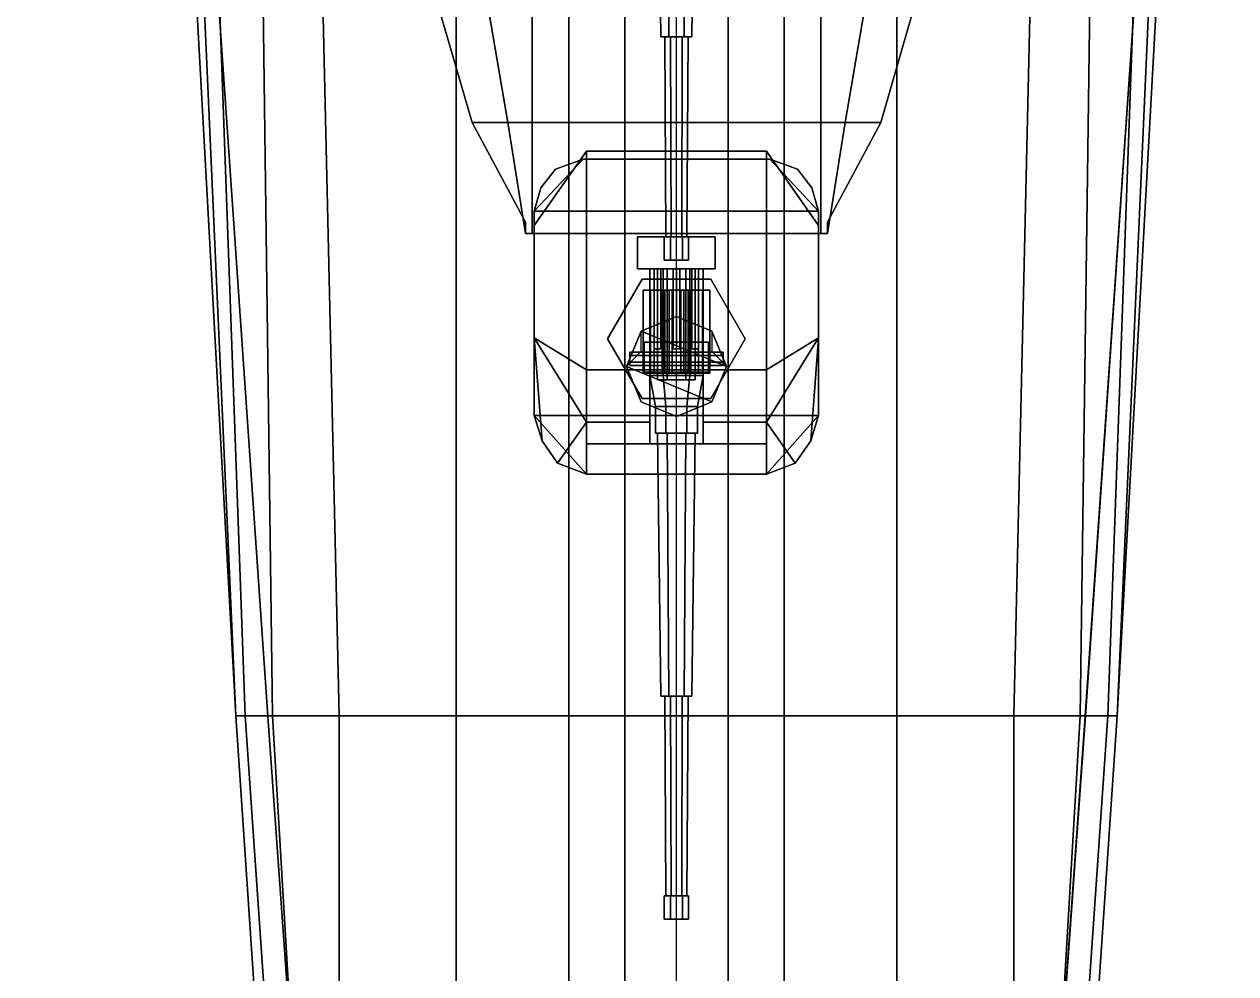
# Model space of a CAD drawing. Header units: millimetres. Extents: x -41 to 37, y -61 to 81.
# Drawn here: x -5.87 to 5.04, y -43.8 to -35.25 of the extents above; entities that cross this region are included whole.
import ezdxf

# ---------------------------------------------------------------- set-up
doc = ezdxf.new("R2010")
doc.units = ezdxf.units.MM
for name, color, linetype in [('barrel', 1, 'Continuous'), ('drawing', 9, 'Continuous'), ('h1_2', 7, 'Continuous'), ('h2_2', 4, 'Continuous'), ('sleeve', 5, 'Continuous'), ('turret', 2, 'Continuous')]:
    doc.layers.add(name, color=color, linetype=linetype)
picture_1 = doc.add_image_def('image1.gif', size_in_pixel=(2365, 2885))

msp = doc.modelspace()

# ---------------------------------------------------------------- linework, layer by layer
at = {"layer": 'barrel'}
for points in [[(-0.07, -35.36, 6.359), (-0.14, -35.36, 6.48), (-0.17, -32.99, 6.48), (-0.085, -32.99, 6.333)], [(-0.14, -35.36, 6.48), (-0.07, -35.36, 6.601), (-0.085, -32.99, 6.627), (-0.17, -32.99, 6.48)], [(0.07, -35.36, 6.359), (-0.07, -35.36, 6.359), (-0.085, -32.99, 6.333), (0.085, -32.99, 6.333)], [(-0.07, -35.36, 6.601), (0.07, -35.36, 6.601), (0.085, -32.99, 6.627), (-0.085, -32.99, 6.627)], [(0.14, -35.36, 6.48), (0.07, -35.36, 6.359), (0.085, -32.99, 6.333), (0.17, -32.99, 6.48)], [(0.07, -35.36, 6.601), (0.14, -35.36, 6.48), (0.17, -32.99, 6.48), (0.085, -32.99, 6.627)], [(-0.07, -35.36, 6.359), (0.07, -35.36, 6.359), (0.14, -35.36, 6.48), (-0.14, -35.36, 6.48)], [(-0.14, -35.36, 6.48), (0.14, -35.36, 6.48), (0.07, -35.36, 6.601), (-0.07, -35.36, 6.601)], [(-0.048, -37.16, 6.398), (-0.095, -37.16, 6.48), (-0.105, -35.36, 6.48), (-0.053, -35.36, 6.389)], [(-0.095, -37.16, 6.48), (-0.048, -37.16, 6.562), (-0.053, -35.36, 6.571), (-0.105, -35.36, 6.48)], [(0.047, -37.16, 6.398), (-0.048, -37.16, 6.398), (-0.053, -35.36, 6.389), (0.052, -35.36, 6.389)], [(-0.048, -37.16, 6.562), (0.047, -37.16, 6.562), (0.052, -35.36, 6.571), (-0.053, -35.36, 6.571)], [(0.095, -37.16, 6.48), (0.047, -37.16, 6.398), (0.052, -35.36, 6.389), (0.105, -35.36, 6.48)], [(0.047, -37.16, 6.562), (0.095, -37.16, 6.48), (0.105, -35.36, 6.48), (0.052, -35.36, 6.571)], [(-0.35, -37.16, 4.7), (-0.35, -37.45, 4.7), (0.35, -37.45, 4.7), (0.35, -37.16, 4.7)], [(0.35, -37.16, 4.7), (0.35, -37.16, 3.87), (-0.35, -37.16, 3.87), (-0.35, -37.16, 4.7)], [(0.35, -37.16, 3.87), (0.35, -37.45, 3.87), (-0.35, -37.45, 3.87), (-0.35, -37.16, 3.87)], [(-0.35, -37.16, 3.87), (-0.35, -37.45, 3.87), (-0.35, -37.45, 4.7), (-0.35, -37.16, 4.7)], [(-0.055, -37.37, 6.385), (-0.11, -37.37, 6.48), (-0.11, -37.16, 6.48), (-0.055, -37.16, 6.385)], [(-0.11, -37.37, 6.48), (-0.055, -37.37, 6.575), (-0.055, -37.16, 6.575), (-0.11, -37.16, 6.48)], [(-0.055, -37.37, 6.575), (-0.11, -37.37, 6.48), (-0.11, -37.16, 6.48), (-0.055, -37.16, 6.575)], [(-0.11, -37.37, 6.48), (-0.055, -37.37, 6.385), (-0.055, -37.16, 6.385), (-0.11, -37.16, 6.48)], [(-0.095, -37.16, 6.48), (0.095, -37.16, 6.48), (0.047, -37.16, 6.562), (-0.048, -37.16, 6.562)], [(-0.048, -37.16, 6.398), (0.047, -37.16, 6.398), (0.095, -37.16, 6.48), (-0.095, -37.16, 6.48)], [(0.055, -37.37, 6.385), (-0.055, -37.37, 6.385), (-0.055, -37.16, 6.385), (0.055, -37.16, 6.385)], [(-0.055, -37.37, 6.575), (0.055, -37.37, 6.575), (0.055, -37.16, 6.575), (-0.055, -37.16, 6.575)], [(0.055, -37.37, 6.575), (-0.055, -37.37, 6.575), (-0.055, -37.16, 6.575), (0.055, -37.16, 6.575)], [(-0.055, -37.37, 6.385), (0.055, -37.37, 6.385), (0.055, -37.16, 6.385), (-0.055, -37.16, 6.385)], [(0.11, -37.37, 6.48), (0.055, -37.37, 6.385), (0.055, -37.16, 6.385), (0.11, -37.16, 6.48)], [(0.055, -37.37, 6.575), (0.11, -37.37, 6.48), (0.11, -37.16, 6.48), (0.055, -37.16, 6.575)], [(0.11, -37.37, 6.48), (0.055, -37.37, 6.575), (0.055, -37.16, 6.575), (0.11, -37.16, 6.48)], [(0.055, -37.37, 6.385), (0.11, -37.37, 6.48), (0.11, -37.16, 6.48), (0.055, -37.16, 6.385)], [(0.35, -37.45, 4.7), (0.35, -37.45, 3.87), (0.35, -37.16, 3.87), (0.35, -37.16, 4.7)], [(-0.35, -37.45, 4.7), (-0.35, -37.45, 3.87), (0.35, -37.45, 3.87), (0.35, -37.45, 4.7)], [(-0.2, -38.17, 3.93), (-0.17, -38.17, 3.96), (-0.17, -37.45, 3.96), (-0.2, -37.45, 3.93)], [(-0.17, -38.17, 3.9), (-0.2, -38.17, 3.93), (-0.2, -37.45, 3.93), (-0.17, -37.45, 3.9)], [(-0.17, -38.45, 4.28), (-0.085, -38.45, 4.427), (-0.085, -37.45, 4.427), (-0.17, -37.45, 4.28)], [(-0.085, -38.45, 4.133), (-0.17, -38.45, 4.28), (-0.17, -37.45, 4.28), (-0.085, -37.45, 4.133)], [(-0.17, -38.17, 3.96), (-0.14, -38.17, 3.93), (-0.14, -37.45, 3.93), (-0.17, -37.45, 3.96)], [(-0.14, -38.17, 3.93), (-0.17, -38.17, 3.9), (-0.17, -37.45, 3.9), (-0.14, -37.45, 3.93)], [(-0.085, -38.45, 4.427), (0.085, -38.45, 4.427), (0.085, -37.45, 4.427), (-0.085, -37.45, 4.427)], [(0.085, -38.45, 4.133), (-0.085, -38.45, 4.133), (-0.085, -37.45, 4.133), (0.085, -37.45, 4.133)], [(-0.03, -38.17, 4.64), (0, -38.17, 4.67), (0, -37.45, 4.67), (-0.03, -37.45, 4.64)], [(0, -38.17, 4.61), (-0.03, -38.17, 4.64), (-0.03, -37.45, 4.64), (0, -37.45, 4.61)], [(0, -38.17, 4.67), (0.03, -38.17, 4.64), (0.03, -37.45, 4.64), (0, -37.45, 4.67)], [(0.03, -38.17, 4.64), (0, -38.17, 4.61), (0, -37.45, 4.61), (0.03, -37.45, 4.64)], [(0.085, -38.45, 4.427), (0.17, -38.45, 4.28), (0.17, -37.45, 4.28), (0.085, -37.45, 4.427)], [(0.17, -38.45, 4.28), (0.085, -38.45, 4.133), (0.085, -37.45, 4.133), (0.17, -37.45, 4.28)], [(0.17, -38.17, 3.9), (0.14, -38.17, 3.93), (0.14, -37.45, 3.93), (0.17, -37.45, 3.9)], [(0.14, -38.17, 3.93), (0.17, -38.17, 3.96), (0.17, -37.45, 3.96), (0.14, -37.45, 3.93)], [(0.2, -38.17, 3.93), (0.17, -38.17, 3.9), (0.17, -37.45, 3.9), (0.2, -37.45, 3.93)], [(0.17, -38.17, 3.96), (0.2, -38.17, 3.93), (0.2, -37.45, 3.93), (0.17, -37.45, 3.96)], [(-0.14, -41.3, 4.28), (-0.07, -41.3, 4.401), (-0.085, -38.93, 4.427), (-0.17, -38.93, 4.28)], [(-0.07, -41.3, 4.159), (-0.14, -41.3, 4.28), (-0.17, -38.93, 4.28), (-0.085, -38.93, 4.133)], [(-0.07, -41.3, 4.401), (0.07, -41.3, 4.401), (0.085, -38.93, 4.427), (-0.085, -38.93, 4.427)], [(0.07, -41.3, 4.159), (-0.07, -41.3, 4.159), (-0.085, -38.93, 4.133), (0.085, -38.93, 4.133)], [(0.07, -41.3, 4.401), (0.14, -41.3, 4.28), (0.17, -38.93, 4.28), (0.085, -38.93, 4.427)], [(0.14, -41.3, 4.28), (0.07, -41.3, 4.159), (0.085, -38.93, 4.133), (0.17, -38.93, 4.28)], [(-0.14, -41.3, 4.28), (0.14, -41.3, 4.28), (0.07, -41.3, 4.401), (-0.07, -41.3, 4.401)], [(-0.07, -41.3, 4.159), (0.07, -41.3, 4.159), (0.14, -41.3, 4.28), (-0.14, -41.3, 4.28)], [(-0.095, -43.1, 4.28), (-0.048, -43.1, 4.362), (-0.053, -41.3, 4.371), (-0.105, -41.3, 4.28)], [(-0.048, -43.1, 4.198), (-0.095, -43.1, 4.28), (-0.105, -41.3, 4.28), (-0.053, -41.3, 4.189)], [(-0.048, -43.1, 4.362), (0.047, -43.1, 4.362), (0.052, -41.3, 4.371), (-0.053, -41.3, 4.371)], [(0.047, -43.1, 4.198), (-0.048, -43.1, 4.198), (-0.053, -41.3, 4.189), (0.052, -41.3, 4.189)], [(0.047, -43.1, 4.362), (0.095, -43.1, 4.28), (0.105, -41.3, 4.28), (0.052, -41.3, 4.371)], [(0.095, -43.1, 4.28), (0.047, -43.1, 4.198), (0.052, -41.3, 4.189), (0.105, -41.3, 4.28)], [(-0.11, -43.31, 4.28), (-0.055, -43.31, 4.185), (-0.055, -43.1, 4.185), (-0.11, -43.1, 4.28)], [(-0.055, -43.31, 4.375), (-0.11, -43.31, 4.28), (-0.11, -43.1, 4.28), (-0.055, -43.1, 4.375)], [(-0.11, -43.31, 4.28), (-0.055, -43.31, 4.375), (-0.055, -43.1, 4.375), (-0.11, -43.1, 4.28)], [(-0.055, -43.31, 4.185), (-0.11, -43.31, 4.28), (-0.11, -43.1, 4.28), (-0.055, -43.1, 4.185)], [(-0.048, -43.1, 4.198), (0.047, -43.1, 4.198), (0.095, -43.1, 4.28), (-0.095, -43.1, 4.28)], [(-0.095, -43.1, 4.28), (0.095, -43.1, 4.28), (0.047, -43.1, 4.362), (-0.048, -43.1, 4.362)], [(-0.055, -43.31, 4.185), (0.055, -43.31, 4.185), (0.055, -43.1, 4.185), (-0.055, -43.1, 4.185)], [(0.055, -43.31, 4.375), (-0.055, -43.31, 4.375), (-0.055, -43.1, 4.375), (0.055, -43.1, 4.375)], [(-0.055, -43.31, 4.375), (0.055, -43.31, 4.375), (0.055, -43.1, 4.375), (-0.055, -43.1, 4.375)], [(0.055, -43.31, 4.185), (-0.055, -43.31, 4.185), (-0.055, -43.1, 4.185), (0.055, -43.1, 4.185)], [(0.055, -43.31, 4.185), (0.11, -43.31, 4.28), (0.11, -43.1, 4.28), (0.055, -43.1, 4.185)], [(0.11, -43.31, 4.28), (0.055, -43.31, 4.375), (0.055, -43.1, 4.375), (0.11, -43.1, 4.28)], [(0.055, -43.31, 4.375), (0.11, -43.31, 4.28), (0.11, -43.1, 4.28), (0.055, -43.1, 4.375)], [(0.11, -43.31, 4.28), (0.055, -43.31, 4.185), (0.055, -43.1, 4.185), (0.11, -43.1, 4.28)]]:
    msp.add_3dface(points, dxfattribs=at)
at = {"layer": 'h1_2'}
for points in [[(-4.17, -34.39, 2.84), (-4.17, -34.39, 3.94), (-3.68, -41.48, 3.94), (-3.68, -41.48, 2.84)], [(-3.68, -41.48, 2.84), (-3.68, -41.48, 3.94), (-4.17, -34.39, 3.94), (-4.17, -34.39, 2.84)], [(-4.169, -34.385, 2.913), (-3.684, -41.478, 2.822), (3.684, -41.478, 2.822), (4.169, -34.385, 2.913)], [(0.465, -34.385, -2.442), (0.465, -41.478, -1.707), (0, -41.478, -1.954), (0, -34.385, -2.841)], [(0.969, -34.385, -2.139), (0.969, -41.478, -1.46), (0.465, -41.478, -1.707), (0.465, -34.385, -2.442)], [(1.985, -34.385, -1.635), (1.985, -41.478, -1.014), (0.969, -41.478, -1.46), (0.969, -34.385, -2.139)], [(3.2, -34.385, -1.236), (3.039, -41.478, -0.701), (1.985, -41.478, -1.014), (1.985, -34.385, -1.635)], [(3.732, -34.385, -0.999), (3.637, -41.478, -0.568), (3.039, -41.478, -0.701), (3.2, -34.385, -1.236)], [(4.14, -34.385, -0.581), (3.884, -41.478, -0.245), (3.637, -41.478, -0.568), (3.732, -34.385, -0.999)], [(4.17, -34.39, 2.84), (4.17, -34.39, 3.94), (3.68, -41.48, 3.94), (3.68, -41.48, 2.84)], [(3.68, -41.48, 2.84), (3.68, -41.48, 3.94), (4.17, -34.39, 3.94), (4.17, -34.39, 2.84)], [(3.684, -41.478, 2.822), (3.969, -41.478, 0.534), (4.359, -34.385, 0.644), (4.169, -34.385, 2.913)], [(4.283, -34.385, -0.031), (3.969, -41.478, 0.097), (3.884, -41.478, -0.245), (4.14, -34.385, -0.581)], [(4.359, -34.385, 0.644), (3.969, -41.478, 0.534), (3.969, -41.478, 0.097), (4.283, -34.385, -0.031)], [(-1.69, -35.13, 5.67), (-1.52, -36.13, 5.95), (-1.84, -36.13, 6.13), (-2.13, -35.13, 5.99)], [(-2.13, -35.13, 5.99), (-1.84, -36.13, 6.13), (-1.52, -36.13, 5.95), (-1.69, -35.13, 5.67)], [(-1.69, -35.13, 5.67), (-1.52, -36.13, 5.95), (1.52, -36.13, 5.95), (1.69, -35.13, 5.67)], [(1.69, -35.13, 5.67), (1.52, -36.13, 5.95), (-1.52, -36.13, 5.95), (-1.69, -35.13, 5.67)], [(-1.3, -36.13, 5.95), (-1.3, -36.13, 5.79), (-1.3, -35.13, 5.22), (-1.3, -35.13, 5.67)], [(-1.3, -35.13, 5.67), (-1.3, -35.13, 5.22), (-1.3, -36.13, 5.79), (-1.3, -36.13, 5.95)], [(1.3, -36.13, 5.95), (1.3, -36.13, 5.79), (1.3, -35.13, 5.22), (1.3, -35.13, 5.67)], [(1.3, -35.13, 5.67), (1.3, -35.13, 5.22), (1.3, -36.13, 5.79), (1.3, -36.13, 5.95)], [(1.69, -35.13, 5.67), (1.52, -36.13, 5.95), (1.84, -36.13, 6.13), (2.13, -35.13, 5.99)], [(2.13, -35.13, 5.99), (1.84, -36.13, 6.13), (1.52, -36.13, 5.95), (1.69, -35.13, 5.67)], [(-1.84, -36.13, 6.13), (-1.36, -37.03, 6.17), (-1.36, -37.13, 6), (-1.52, -36.13, 5.95)], [(-1.52, -36.13, 5.95), (-1.36, -37.13, 6), (-1.36, -37.03, 6.17), (-1.84, -36.13, 6.13)], [(-1.52, -36.13, 5.95), (-1.36, -37.13, 6), (1.36, -37.13, 6), (1.52, -36.13, 5.95)], [(1.52, -36.13, 5.95), (1.36, -37.13, 6), (-1.36, -37.13, 6), (-1.52, -36.13, 5.95)], [(-1.3, -36.13, 5.95), (-1.3, -36.13, 5.78), (-1.3, -37.13, 5.94), (-1.3, -37.13, 6)], [(-1.3, -37.13, 6), (-1.3, -37.13, 5.94), (-1.3, -36.13, 5.78), (-1.3, -36.13, 5.95)], [(1.3, -37.13, 6), (1.3, -37.13, 5.94), (1.3, -36.13, 5.78), (1.3, -36.13, 5.95)], [(1.3, -36.13, 5.95), (1.3, -36.13, 5.78), (1.3, -37.13, 5.94), (1.3, -37.13, 6)], [(1.84, -36.13, 6.13), (1.36, -37.03, 6.17), (1.36, -37.13, 6), (1.52, -36.13, 5.95)], [(1.52, -36.13, 5.95), (1.36, -37.13, 6), (1.36, -37.03, 6.17), (1.84, -36.13, 6.13)], [(-3.684, -41.478, 2.822), (-3.21, -48.085, 2.791), (3.21, -48.085, 2.791), (3.684, -41.478, 2.822)], [(-3.21, -48.09, 2.79), (-3.21, -48.09, 3.94), (-3.68, -41.48, 3.94), (-3.68, -41.48, 2.84)], [(-3.68, -41.48, 2.84), (-3.68, -41.48, 3.94), (-3.21, -48.09, 3.94), (-3.21, -48.09, 2.79)], [(0.465, -41.478, -1.707), (0.465, -48.085, -0.989), (0, -48.085, -1.15), (0, -41.478, -1.954)], [(0.969, -41.478, -1.46), (0.969, -48.085, -0.837), (0.465, -48.085, -0.989), (0.465, -41.478, -1.707)], [(1.985, -41.478, -1.014), (1.985, -48.085, -0.571), (0.969, -48.085, -0.837), (0.969, -41.478, -1.46)], [(3.039, -41.478, -0.701), (3.039, -48.085, -0.457), (1.985, -48.085, -0.571), (1.985, -41.478, -1.014)], [(3.637, -41.478, -0.568), (3.248, -48.085, -0.457), (3.039, -48.085, -0.457), (3.039, -41.478, -0.701)], [(3.21, -48.085, 2.791), (3.523, -48.085, 0.635), (3.969, -41.478, 0.534), (3.684, -41.478, 2.822)], [(3.21, -48.09, 2.79), (3.21, -48.09, 3.94), (3.68, -41.48, 3.94), (3.68, -41.48, 2.84)], [(3.68, -41.48, 2.84), (3.68, -41.48, 3.94), (3.21, -48.09, 3.94), (3.21, -48.09, 2.79)], [(3.884, -41.478, -0.245), (3.428, -48.085, -0.305), (3.248, -48.085, -0.457), (3.637, -41.478, -0.568)], [(3.969, -41.478, 0.097), (3.523, -48.085, 0.008), (3.428, -48.085, -0.305), (3.884, -41.478, -0.245)], [(3.969, -41.478, 0.534), (3.523, -48.085, 0.635), (3.523, -48.085, 0.008), (3.969, -41.478, 0.097)]]:
    msp.add_3dface(points, dxfattribs=at)
at = {"layer": 'h2_2'}
for points in [[(-3.684, -41.478, 2.822), (-3.969, -41.478, 0.534), (-4.359, -34.385, 0.644), (-4.169, -34.385, 2.913)], [(-4.359, -34.385, 0.644), (-3.969, -41.478, 0.534), (-3.969, -41.478, 0.097), (-4.283, -34.385, -0.031)], [(-4.283, -34.385, -0.031), (-3.969, -41.478, 0.097), (-3.884, -41.478, -0.245), (-4.14, -34.385, -0.581)], [(-4.14, -34.385, -0.581), (-3.884, -41.478, -0.245), (-3.637, -41.478, -0.568), (-3.732, -34.385, -0.999)], [(-3.732, -34.385, -0.999), (-3.637, -41.478, -0.568), (-3.039, -41.478, -0.701), (-3.2, -34.385, -1.236)], [(-3.2, -34.385, -1.236), (-3.039, -41.478, -0.701), (-1.985, -41.478, -1.014), (-1.985, -34.385, -1.635)], [(-1.985, -34.385, -1.635), (-1.985, -41.478, -1.014), (-0.969, -41.478, -1.46), (-0.969, -34.385, -2.139)], [(-0.969, -34.385, -2.139), (-0.969, -41.478, -1.46), (-0.465, -41.478, -1.707), (-0.465, -34.385, -2.442)], [(-0.465, -34.385, -2.442), (-0.465, -41.478, -1.707), (0, -41.478, -1.954), (0, -34.385, -2.841)], [(-3.21, -48.085, 2.791), (-3.523, -48.085, 0.635), (-3.969, -41.478, 0.534), (-3.684, -41.478, 2.822)], [(-3.969, -41.478, 0.534), (-3.523, -48.085, 0.635), (-3.523, -48.085, 0.008), (-3.969, -41.478, 0.097)], [(-3.969, -41.478, 0.097), (-3.523, -48.085, 0.008), (-3.428, -48.085, -0.305), (-3.884, -41.478, -0.245)], [(-3.884, -41.478, -0.245), (-3.428, -48.085, -0.305), (-3.248, -48.085, -0.457), (-3.637, -41.478, -0.568)], [(-3.637, -41.478, -0.568), (-3.248, -48.085, -0.457), (-3.039, -48.085, -0.457), (-3.039, -41.478, -0.701)], [(-3.039, -41.478, -0.701), (-3.039, -48.085, -0.457), (-1.985, -48.085, -0.571), (-1.985, -41.478, -1.014)], [(-1.985, -41.478, -1.014), (-1.985, -48.085, -0.571), (-0.969, -48.085, -0.837), (-0.969, -41.478, -1.46)], [(-0.969, -41.478, -1.46), (-0.969, -48.085, -0.837), (-0.465, -48.085, -0.989), (-0.465, -41.478, -1.707)], [(-0.465, -41.478, -1.707), (-0.465, -48.085, -0.989), (0, -48.085, -1.15), (0, -41.478, -1.954)]]:
    msp.add_3dface(points, dxfattribs=at)
at = {"layer": 'sleeve'}
for points in [[(-0.24, -38.41, 4.28), (-0.12, -38.41, 4.488), (-0.12, -37.45, 4.488), (-0.24, -37.45, 4.28)], [(-0.12, -38.41, 4.072), (-0.24, -38.41, 4.28), (-0.24, -37.45, 4.28), (-0.12, -37.45, 4.072)], [(-0.12, -38.41, 4.488), (0.12, -38.41, 4.488), (0.12, -37.45, 4.488), (-0.12, -37.45, 4.488)], [(0.12, -38.41, 4.072), (-0.12, -38.41, 4.072), (-0.12, -37.45, 4.072), (0.12, -37.45, 4.072)], [(0.12, -38.41, 4.488), (0.24, -38.41, 4.28), (0.24, -37.45, 4.28), (0.12, -37.45, 4.488)], [(0.24, -38.41, 4.28), (0.12, -38.41, 4.072), (0.12, -37.45, 4.072), (0.24, -37.45, 4.28)], [(-0.235, -38.39, 3.817), (-0.3, -38.39, 3.93), (-0.3, -37.64, 3.93), (-0.235, -37.64, 3.817)], [(-0.3, -38.39, 3.93), (-0.235, -38.39, 4.043), (-0.235, -37.64, 4.043), (-0.3, -37.64, 3.93)], [(-0.235, -37.64, 4.043), (-0.105, -37.64, 4.043), (-0.04, -37.64, 3.93), (-0.3, -37.64, 3.93)], [(-0.3, -37.64, 3.93), (-0.04, -37.64, 3.93), (-0.105, -37.64, 3.817), (-0.235, -37.64, 3.817)], [(-0.105, -38.39, 3.817), (-0.235, -38.39, 3.817), (-0.235, -37.64, 3.817), (-0.105, -37.64, 3.817)], [(-0.235, -38.39, 4.043), (-0.105, -38.39, 4.043), (-0.105, -37.64, 4.043), (-0.235, -37.64, 4.043)], [(-0.065, -38.39, 4.527), (-0.13, -38.39, 4.64), (-0.13, -37.64, 4.64), (-0.065, -37.64, 4.527)], [(-0.13, -38.39, 4.64), (-0.065, -38.39, 4.753), (-0.065, -37.64, 4.753), (-0.13, -37.64, 4.64)], [(-0.065, -37.64, 4.753), (0.065, -37.64, 4.753), (0.13, -37.64, 4.64), (-0.13, -37.64, 4.64)], [(-0.13, -37.64, 4.64), (0.13, -37.64, 4.64), (0.065, -37.64, 4.527), (-0.065, -37.64, 4.527)], [(-0.04, -38.39, 3.93), (-0.105, -38.39, 3.817), (-0.105, -37.64, 3.817), (-0.04, -37.64, 3.93)], [(-0.105, -38.39, 4.043), (-0.04, -38.39, 3.93), (-0.04, -37.64, 3.93), (-0.105, -37.64, 4.043)], [(-0.065, -38.39, 4.753), (0.065, -38.39, 4.753), (0.065, -37.64, 4.753), (-0.065, -37.64, 4.753)], [(0.065, -38.39, 4.527), (-0.065, -38.39, 4.527), (-0.065, -37.64, 4.527), (0.065, -37.64, 4.527)], [(0.04, -37.64, 3.93), (0.3, -37.64, 3.93), (0.235, -37.64, 3.817), (0.105, -37.64, 3.817)], [(0.105, -37.64, 4.043), (0.235, -37.64, 4.043), (0.3, -37.64, 3.93), (0.04, -37.64, 3.93)], [(0.04, -38.39, 3.93), (0.105, -38.39, 4.043), (0.105, -37.64, 4.043), (0.04, -37.64, 3.93)], [(0.105, -38.39, 3.817), (0.04, -38.39, 3.93), (0.04, -37.64, 3.93), (0.105, -37.64, 3.817)], [(0.065, -38.39, 4.753), (0.13, -38.39, 4.64), (0.13, -37.64, 4.64), (0.065, -37.64, 4.753)], [(0.13, -38.39, 4.64), (0.065, -38.39, 4.527), (0.065, -37.64, 4.527), (0.13, -37.64, 4.64)], [(0.105, -38.39, 4.043), (0.235, -38.39, 4.043), (0.235, -37.64, 4.043), (0.105, -37.64, 4.043)], [(0.235, -38.39, 3.817), (0.105, -38.39, 3.817), (0.105, -37.64, 3.817), (0.235, -37.64, 3.817)], [(0.235, -38.39, 4.043), (0.3, -38.39, 3.93), (0.3, -37.64, 3.93), (0.235, -37.64, 4.043)], [(0.3, -38.39, 3.93), (0.235, -38.39, 3.817), (0.235, -37.64, 3.817), (0.3, -37.64, 3.93)], [(0.29, -38.11, 4.71), (0.29, -38.11, 4.57), (-0.29, -38.11, 4.57), (-0.29, -38.11, 4.71)], [(0.2, -38.11, 4.8), (0.29, -38.11, 4.71), (-0.29, -38.11, 4.71), (-0.2, -38.11, 4.8)], [(-0.2, -38.11, 4.49), (-0.29, -38.11, 4.57), (0.29, -38.11, 4.57), (0.2, -38.11, 4.49)], [(-0.29, -38.11, 4.57), (-0.29, -38.38, 4.57), (-0.29, -38.38, 4.71), (-0.29, -38.11, 4.71)], [(-0.29, -38.11, 4.71), (-0.29, -38.38, 4.71), (-0.2, -38.38, 4.8), (-0.2, -38.11, 4.8)], [(-0.2, -38.38, 4.49), (-0.29, -38.38, 4.57), (-0.29, -38.11, 4.57), (-0.2, -38.11, 4.49)], [(-0.2, -38.11, 4.8), (-0.2, -38.38, 4.8), (0.2, -38.38, 4.8), (0.2, -38.11, 4.8)], [(0.2, -38.11, 4.49), (0.2, -38.38, 4.49), (-0.2, -38.38, 4.49), (-0.2, -38.11, 4.49)], [(0.2, -38.38, 4.8), (0.29, -38.38, 4.71), (0.29, -38.11, 4.71), (0.2, -38.11, 4.8)], [(0.29, -38.11, 4.57), (0.29, -38.38, 4.57), (0.2, -38.38, 4.49), (0.2, -38.11, 4.49)], [(0.29, -38.38, 4.71), (0.29, -38.38, 4.57), (0.29, -38.11, 4.57), (0.29, -38.11, 4.71)], [(-0.42, -38.2, 4.28), (-0.42, -38.23, 4.332), (0.42, -38.23, 4.332), (0.42, -38.2, 4.28)], [(-0.42, -38.23, 4.228), (-0.42, -38.2, 4.28), (0.42, -38.2, 4.28), (0.42, -38.23, 4.228)], [(-0.42, -38.2, 4.28), (-0.42, -38.32, 4.28), (-0.42, -38.29, 4.332), (-0.42, -38.23, 4.332)], [(-0.42, -38.23, 4.228), (-0.42, -38.29, 4.228), (-0.42, -38.32, 4.28), (-0.42, -38.2, 4.28)], [(-0.42, -38.23, 4.332), (-0.42, -38.29, 4.332), (0.42, -38.29, 4.332), (0.42, -38.23, 4.332)], [(-0.42, -38.29, 4.228), (-0.42, -38.23, 4.228), (0.42, -38.23, 4.228), (0.42, -38.29, 4.228)], [(-0.42, -38.29, 4.332), (-0.42, -38.32, 4.28), (0.42, -38.32, 4.28), (0.42, -38.29, 4.332)], [(-0.42, -38.32, 4.28), (-0.42, -38.29, 4.228), (0.42, -38.29, 4.228), (0.42, -38.32, 4.28)], [(0.42, -38.23, 4.332), (0.42, -38.29, 4.332), (0.42, -38.32, 4.28), (0.42, -38.2, 4.28)], [(0.42, -38.2, 4.28), (0.42, -38.32, 4.28), (0.42, -38.29, 4.228), (0.42, -38.23, 4.228)], [(-0.235, -38.39, 3.817), (-0.105, -38.39, 3.817), (-0.04, -38.39, 3.93), (-0.3, -38.39, 3.93)], [(-0.3, -38.39, 3.93), (-0.04, -38.39, 3.93), (-0.105, -38.39, 4.043), (-0.235, -38.39, 4.043)], [(-0.29, -38.38, 4.71), (-0.29, -38.38, 4.57), (0.29, -38.38, 4.57), (0.29, -38.38, 4.71)], [(-0.2, -38.38, 4.8), (-0.29, -38.38, 4.71), (0.29, -38.38, 4.71), (0.2, -38.38, 4.8)], [(0.2, -38.38, 4.49), (0.29, -38.38, 4.57), (-0.29, -38.38, 4.57), (-0.2, -38.38, 4.49)], [(-0.065, -38.39, 4.527), (0.065, -38.39, 4.527), (0.13, -38.39, 4.64), (-0.13, -38.39, 4.64)], [(-0.13, -38.39, 4.64), (0.13, -38.39, 4.64), (0.065, -38.39, 4.753), (-0.065, -38.39, 4.753)], [(0.04, -38.39, 3.93), (0.3, -38.39, 3.93), (0.235, -38.39, 4.043), (0.105, -38.39, 4.043)], [(0.105, -38.39, 3.817), (0.235, -38.39, 3.817), (0.3, -38.39, 3.93), (0.04, -38.39, 3.93)], [(-0.19, -38.69, 4.28), (-0.095, -38.69, 4.445), (-0.12, -38.41, 4.488), (-0.24, -38.41, 4.28)], [(-0.095, -38.69, 4.115), (-0.19, -38.69, 4.28), (-0.24, -38.41, 4.28), (-0.12, -38.41, 4.072)], [(-0.095, -38.69, 4.445), (0.095, -38.69, 4.445), (0.12, -38.41, 4.488), (-0.12, -38.41, 4.488)], [(0.095, -38.69, 4.115), (-0.095, -38.69, 4.115), (-0.12, -38.41, 4.072), (0.12, -38.41, 4.072)], [(0.095, -38.69, 4.445), (0.19, -38.69, 4.28), (0.24, -38.41, 4.28), (0.12, -38.41, 4.488)], [(0.19, -38.69, 4.28), (0.095, -38.69, 4.115), (0.12, -38.41, 4.072), (0.24, -38.41, 4.28)], [(-0.19, -38.93, 4.28), (-0.095, -38.93, 4.445), (-0.095, -38.69, 4.445), (-0.19, -38.69, 4.28)], [(-0.095, -38.93, 4.115), (-0.19, -38.93, 4.28), (-0.19, -38.69, 4.28), (-0.095, -38.69, 4.115)], [(-0.095, -38.93, 4.445), (0.095, -38.93, 4.445), (0.095, -38.69, 4.445), (-0.095, -38.69, 4.445)], [(0.095, -38.93, 4.115), (-0.095, -38.93, 4.115), (-0.095, -38.69, 4.115), (0.095, -38.69, 4.115)], [(0.095, -38.93, 4.445), (0.19, -38.93, 4.28), (0.19, -38.69, 4.28), (0.095, -38.69, 4.445)], [(0.19, -38.93, 4.28), (0.095, -38.93, 4.115), (0.095, -38.69, 4.115), (0.19, -38.69, 4.28)], [(-0.19, -38.93, 4.28), (0.19, -38.93, 4.28), (0.095, -38.93, 4.445), (-0.095, -38.93, 4.445)], [(-0.095, -38.93, 4.115), (0.095, -38.93, 4.115), (0.19, -38.93, 4.28), (-0.19, -38.93, 4.28)]]:
    msp.add_3dface(points, dxfattribs=at)
at = {"layer": 'turret'}
for points in [[(-1.28, -38.07, 4.32), (-1.28, -37.06, 4.32), (-0.81, -36.39, 5.03), (-0.81, -38.36, 5.03)], [(-0.81, -38.36, 5.03), (-0.81, -36.39, 5.03), (-1.28, -37.06, 4.32), (-1.28, -38.07, 4.32)], [(0.81, -38.36, 5.03), (0.81, -36.39, 5.03), (-0.81, -36.39, 5.03), (-0.81, -38.36, 5.03)], [(-0.81, -38.36, 5.03), (-0.81, -36.39, 5.03), (0.81, -36.39, 5.03), (0.81, -38.36, 5.03)], [(0.81, -38.36, 5.03), (0.81, -36.39, 5.03), (1.28, -37.06, 4.32), (1.28, -38.07, 4.32)], [(1.28, -38.07, 4.32), (1.28, -37.06, 4.32), (0.81, -36.39, 5.03), (0.81, -38.36, 5.03)], [(1.28, -36.93, 3.04), (0.84, -36.46, 3.04), (-0.84, -36.46, 3.04), (-1.28, -36.93, 3.04)], [(-1.28, -36.93, 3.04), (-0.84, -36.46, 3.04), (0.84, -36.46, 3.04), (1.28, -36.93, 3.04)], [(-1.28, -36.93, 3.04), (-0.84, -36.46, 3.04), (-1.09, -36.55, 3.04), (-1.22, -36.72, 3.04)], [(-1.22, -36.72, 3.04), (-1.09, -36.55, 3.04), (-0.84, -36.46, 3.04), (-1.28, -36.93, 3.04)], [(1.22, -36.72, 3.04), (1.09, -36.55, 3.04), (0.84, -36.46, 3.04), (1.28, -36.93, 3.04)], [(1.28, -36.93, 3.04), (0.84, -36.46, 3.04), (1.09, -36.55, 3.04), (1.22, -36.72, 3.04)], [(-1.28, -38.77, 3.04), (-1.28, -36.93, 3.04), (1.28, -36.93, 3.04), (1.28, -38.77, 3.04)], [(1.28, -38.77, 3.04), (1.28, -36.93, 3.04), (-1.28, -36.93, 3.04), (-1.28, -38.77, 3.04)], [(-1.28, -38.77, 3.04), (-1.28, -37.06, 3.04), (-1.28, -37.06, 4.32), (-1.28, -38.07, 4.32)], [(-1.28, -38.07, 4.32), (-1.28, -37.06, 4.32), (-1.28, -37.06, 3.04), (-1.28, -38.77, 3.04)], [(1.28, -38.07, 4.32), (1.28, -37.06, 4.32), (1.28, -37.06, 3.04), (1.28, -38.77, 3.04)], [(1.28, -38.77, 3.04), (1.28, -37.06, 3.04), (1.28, -37.06, 4.32), (1.28, -38.07, 4.32)], [(-0.31, -37.543, 2.84), (-0.62, -38.08, 2.84), (-0.62, -38.08, 3.04), (-0.31, -37.543, 3.04)], [(0.31, -37.543, 2.84), (-0.31, -37.543, 2.84), (-0.31, -37.543, 3.04), (0.31, -37.543, 3.04)], [(0.62, -38.08, 2.84), (0.31, -37.543, 2.84), (0.31, -37.543, 3.04), (0.62, -38.08, 3.04)], [(0, -37.88, 3.04), (-0.318, -38.012, 3.04), (-0.318, -38.012, 3.41), (0, -37.88, 3.41)], [(0.318, -38.012, 3.41), (0, -37.88, 3.41), (-0.318, -38.012, 3.41), (0.45, -38.33, 3.41)], [(0.318, -38.012, 3.04), (0, -37.88, 3.04), (0, -37.88, 3.41), (0.318, -38.012, 3.41)], [(-1.07, -39.2, 3.04), (-0.81, -38.83, 4.67), (-1.28, -38.07, 4.32), (-1.21, -39, 3.04)], [(-1.21, -39, 3.04), (-1.28, -38.07, 4.32), (-0.81, -38.83, 4.67), (-1.07, -39.2, 3.04)], [(-1.28, -38.77, 3.04), (-1.28, -38.77, 3.04), (-1.28, -38.07, 4.32), (-1.21, -39, 3.04)], [(-1.21, -39, 3.04), (-1.28, -38.07, 4.32), (-1.28, -38.77, 3.04)], [(-0.81, -38.83, 4.67), (-0.81, -38.36, 5.03), (-1.28, -38.07, 4.32)], [(-1.28, -38.07, 4.32), (-1.28, -38.07, 4.32), (-0.81, -38.36, 5.03), (-0.81, -38.83, 4.67)], [(-0.318, -38.012, 3.04), (-0.45, -38.33, 3.04), (-0.45, -38.33, 3.41), (-0.318, -38.012, 3.41)], [(0.45, -38.33, 3.41), (-0.318, -38.012, 3.41), (-0.45, -38.33, 3.41), (0.318, -38.648, 3.41)], [(-0.318, -38.012, 3.41), (-0.45, -38.33, 3.41), (-0.45, -38.33, 4.35), (-0.318, -38.19, 4.38)], [(0.45, -38.33, 3.04), (0.318, -38.012, 3.04), (0.318, -38.012, 3.41), (0.45, -38.33, 3.41)], [(0.45, -38.33, 3.41), (0.318, -38.012, 3.41), (0.318, -38.19, 4.38), (0.45, -38.33, 4.35)], [(1.21, -39, 3.04), (1.28, -38.07, 4.32), (0.81, -38.83, 4.67), (1.07, -39.2, 3.04)], [(1.07, -39.2, 3.04), (0.81, -38.83, 4.67), (1.28, -38.07, 4.32), (1.21, -39, 3.04)], [(1.28, -38.07, 4.32), (1.28, -38.07, 4.32), (0.81, -38.36, 5.03), (0.81, -38.83, 4.67)], [(0.81, -38.83, 4.67), (0.81, -38.36, 5.03), (1.28, -38.07, 4.32)], [(1.21, -39, 3.04), (1.28, -38.07, 4.32), (1.28, -38.77, 3.04)], [(1.28, -38.77, 3.04), (1.28, -38.77, 3.04), (1.28, -38.07, 4.32), (1.21, -39, 3.04)], [(-0.62, -38.08, 2.84), (-0.31, -38.617, 2.84), (-0.31, -38.617, 3.04), (-0.62, -38.08, 3.04)], [(0.31, -38.617, 2.84), (0.62, -38.08, 2.84), (0.62, -38.08, 3.04), (0.31, -38.617, 3.04)], [(-0.81, -38.83, 4.67), (-0.81, -38.36, 5.03), (-0.24, -38.36, 5.03), (-0.24, -38.83, 4.67)], [(-0.24, -38.83, 4.67), (-0.24, -38.36, 5.03), (-0.81, -38.36, 5.03), (-0.81, -38.83, 4.67)], [(-0.45, -38.33, 3.04), (-0.318, -38.648, 3.04), (-0.318, -38.648, 3.78), (-0.45, -38.33, 4.35)], [(0.318, -38.648, 3.41), (-0.45, -38.33, 3.41), (-0.318, -38.648, 3.41), (0, -38.78, 3.41)], [(0.24, -38.83, 4.67), (0.24, -38.36, 5.03), (0.81, -38.36, 5.03), (0.81, -38.83, 4.67)], [(0.81, -38.83, 4.67), (0.81, -38.36, 5.03), (0.24, -38.36, 5.03), (0.24, -38.83, 4.67)], [(0.318, -38.648, 3.04), (0.45, -38.33, 3.04), (0.45, -38.33, 4.35), (0.318, -38.648, 3.78)], [(-0.31, -38.617, 2.84), (0.31, -38.617, 2.84), (0.31, -38.617, 3.04), (-0.31, -38.617, 3.04)], [(-0.318, -38.648, 3.04), (0, -38.78, 3.04), (0, -38.78, 3.55), (-0.318, -38.648, 3.78)], [(0, -38.78, 3.04), (0.318, -38.648, 3.04), (0.318, -38.648, 3.78), (0, -38.78, 3.55)], [(-0.81, -39.3, 3.04), (-1.28, -38.77, 3.04), (1.28, -38.77, 3.04), (0.81, -39.3, 3.04)], [(0.81, -39.3, 3.04), (1.28, -38.77, 3.04), (-1.28, -38.77, 3.04), (-0.81, -39.3, 3.04)], [(-0.81, -39.3, 3.04), (-1.28, -38.77, 3.04), (-1.21, -39, 3.04), (-1.07, -39.2, 3.04)], [(-1.07, -39.2, 3.04), (-1.21, -39, 3.04), (-1.28, -38.77, 3.04), (-0.81, -39.3, 3.04)], [(-0.81, -39.3, 3.04), (-0.81, -38.83, 4.67), (-1.07, -39.2, 3.04)], [(-1.07, -39.2, 3.04), (-1.07, -39.2, 3.04), (-0.81, -38.83, 4.67), (-0.81, -39.3, 3.04)], [(-0.81, -39.026, 3.99), (-0.81, -38.83, 4.67), (-0.24, -38.83, 4.67), (-0.24, -39.026, 3.99)], [(-0.24, -39.026, 3.99), (-0.24, -38.83, 4.67), (-0.81, -38.83, 4.67), (-0.81, -39.026, 3.99)], [(0.81, -39.026, 3.99), (0.81, -38.83, 4.67), (0.24, -38.83, 4.67), (0.24, -39.026, 3.99)], [(0.24, -39.026, 3.99), (0.24, -38.83, 4.67), (0.81, -38.83, 4.67), (0.81, -39.026, 3.99)], [(1.07, -39.2, 3.04), (1.21, -39, 3.04), (1.28, -38.77, 3.04), (0.81, -39.3, 3.04)], [(0.81, -39.3, 3.04), (1.28, -38.77, 3.04), (1.21, -39, 3.04), (1.07, -39.2, 3.04)], [(1.07, -39.2, 3.04), (1.07, -39.2, 3.04), (0.81, -38.83, 4.67), (0.81, -39.3, 3.04)], [(0.81, -39.3, 3.04), (0.81, -38.83, 4.67), (1.07, -39.2, 3.04)], [(-0.81, -39.3, 3.04), (-0.81, -39.026, 3.99), (0.81, -39.026, 3.99), (0.81, -39.3, 3.04)], [(0.81, -39.3, 3.04), (0.81, -39.026, 3.99), (-0.81, -39.026, 3.99), (-0.81, -39.3, 3.04)]]:
    msp.add_3dface(points, dxfattribs=at)

# ---------------------------------------------------------------- pictures from other files: only their frames are drawn
at = {"layer": 'drawing'}
image = msp.add_image(picture_1, insert=(36.8, -60.83, -85.62), size_in_units=(63.437, 77.385), rotation=90, dxfattribs=dict(at, fade=44))
image.dxf.flags = 15

doc.saveas('drawing.dxf')
